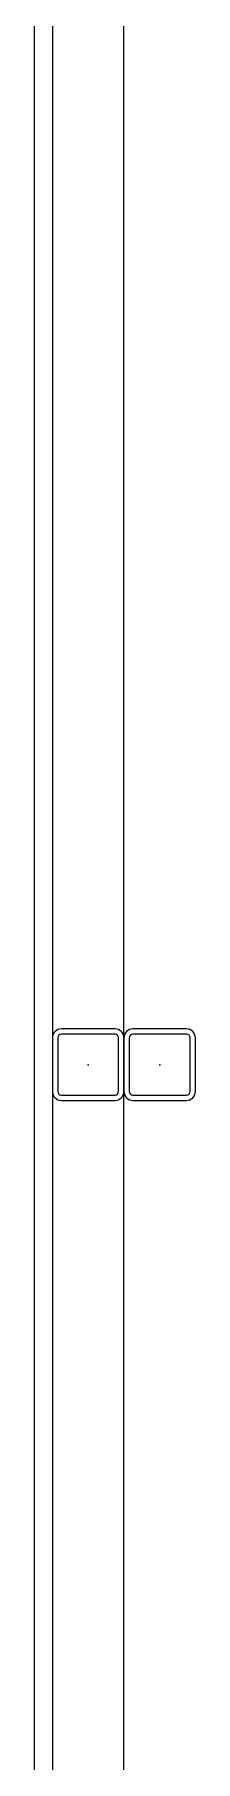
# Model space of a CAD drawing. Extents: x -1073 to 35213, y -1180 to 6950.
# Drawn here: x 31025.8 to 31034.8, y 3308.5 to 3405 of the extents above; entities that cross this region are included whole.
import ezdxf

# ---------------------------------------------------------------- set-up
doc = ezdxf.new("R2010")
doc.units = 0
doc.header["$LTSCALE"] = 25
doc.layers.get('0').update_dxf_attribs({"color": 9, "lineweight": 9})
for name, color, linetype, lineweight in [('10', 9, 'Continuous', 9), ('11', 9, 'Continuous', 9), ('33', 9, 'BATTING', 9)]:
    doc.layers.add(name, color=color, linetype=linetype, lineweight=lineweight)
doc.linetypes.add('BATTING', pattern='A,0.0001,-0.1,[134,ltypeshp.shx,S=0.1,R=0,X=-0.1,Y=0],-0.2,[134,ltypeshp.shx,S=0.1,R=180,X=0.1,Y=0],-0.1', length=0.4001)

# ---------------------------------------------------------------- blocks, each defined once
blk = doc.blocks.new('Prf-40x40')
for points in [[(1.5, -2), (-1.5, -2, -0.414214), (-2, -1.5), (-2, 1.5, -0.414214), (-1.5, 2), (1.5, 2, -0.414214), (2, 1.5), (2, -1.5, -0.414214)], [(1.5, -1.7), (-1.5, -1.7, -0.414214), (-1.7, -1.5), (-1.7, 1.5, -0.414214), (-1.5, 1.7), (1.5, 1.7, -0.414214), (1.7, 1.5), (1.7, -1.5, -0.414214)]]:
    blk.add_lwpolyline(points, format="xyb", close=True)
blk.add_point((0, 0))

msp = doc.modelspace()

# ---------------------------------------------------------------- linework, layer by layer
at = {"layer": '11'}
msp.add_lwpolyline([(31026.838, 3227.499), (31025.838, 3227.499), (31025.838, 3457.5), (31026.838, 3457.5)], close=True, dxfattribs=at)
at = {"layer": '33', "ltscale": 0.3}
msp.add_lwpolyline([(31030.838, 3227.499), (31030.838, 3457.46)], dxfattribs=at)

# ---------------------------------------------------------------- block references
at = {"layer": '10', "xscale": -1, "rotation": 270}
for p in [(31028.838, 3347.431), (31032.838, 3347.431)]:
    msp.add_blockref('Prf-40x40', p, dxfattribs=at)

doc.saveas('drawing.dxf')
